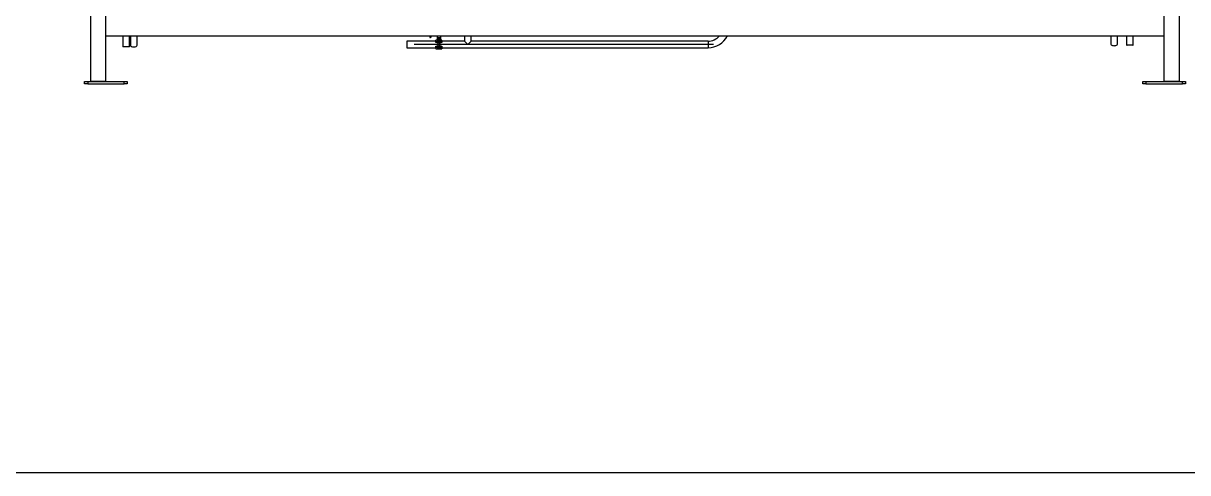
# Model space of a CAD drawing. Extents: x -681219 to -550379, y -242630 to -158199.
# Drawn here: x -640130 to -632968, y -181973 to -179210 of the extents above; entities that cross this region are included whole.
import ezdxf
from ezdxf.lldxf.tags import DXFTag

# ---------------------------------------------------------------- set-up
doc = ezdxf.new("R2010")
doc.units = 0
doc.header["$LTSCALE"] = 1000
doc.layers.get('0').update_dxf_attribs({"linetype": 'CONTINUOUS'})
for name, color, linetype in [('$TD_AUDIT_GENERATED_(2381)', 7, 'CONTINUOUS'), ('$TD_AUDIT_GENERATED_(24C)', 7, 'CONTINUOUS'), ('$TD_AUDIT_GENERATED_(2E2C)', 7, 'CONTINUOUS'), ('$TD_AUDIT_GENERATED_(48F)', 7, 'CONTINUOUS'), ('$TD_AUDIT_GENERATED_(4A0)', 7, 'CONTINUOUS'), ('6_GB93', 7, 'CONTINUOUS'), ('6_GB97.1', 7, 'CONTINUOUS'), ('Default', 7, 'CONTINUOUS'), ('M6_GB6170', 7, 'CONTINUOUS'), ('M6×30_GB5782', 7, 'CONTINUOUS'), ('MYGL165_070301', 7, 'CONTINUOUS'), ('MYGL165_070302', 7, 'CONTINUOUS'), ('MYGL90_01010101', 7, 'CONTINUOUS')]:
    doc.layers.add(name, color=color, linetype=linetype)
tags = doc.linetypes.add('CENTER2', pattern=[28.575, 19.05, -3.175, 3.175, -3.175]).pattern_tags.tags
tags[10:11] = [DXFTag(74, 4), DXFTag(75, 0), DXFTag(340, '0'), DXFTag(46, 0.0), DXFTag(50, 0.0), DXFTag(44, 0.0), DXFTag(45, 0.0)]
tags[8:9] = [DXFTag(74, 4), DXFTag(75, 0), DXFTag(340, '0'), DXFTag(46, 0.0), DXFTag(50, 0.0), DXFTag(44, 0.0), DXFTag(45, 0.0)]
tags[6:7] = [DXFTag(74, 4), DXFTag(75, 0), DXFTag(340, '0'), DXFTag(46, 0.0), DXFTag(50, 0.0), DXFTag(44, 0.0), DXFTag(45, 0.0)]
tags[4:5] = [DXFTag(74, 4), DXFTag(75, 0), DXFTag(340, '0'), DXFTag(46, 0.0), DXFTag(50, 0.0), DXFTag(44, 0.0), DXFTag(45, 0.0)]

# ---------------------------------------------------------------- blocks, each defined once
blk = doc.blocks.new('SEANNOT_GROUP28')
at = {"layer": 'Default', "color": 7, "linetype": 'CENTER2'}
blk.add_line((475.16, 470.69), (376.74, 470.69), dxfattribs=at)

msp = doc.modelspace()

# ---------------------------------------------------------------- linework, layer by layer
at = {"layer": '$TD_AUDIT_GENERATED_(2381)', "color": 7, "linetype": 'Continuous'}
for p, q in [((-639518.1997, -179287.3753), (-639518.1997, -179355.6427)), ((-639477.0522, -179355.6427), (-639477.0522, -179287.3753)), ((-633345.1405, -179287.3753), (-633345.1405, -179344.2691)), ((-633303.9931, -179344.2691), (-633303.9931, -179287.3753)), ((-639477.0522, -179355.6427), (-639518.1997, -179355.6427))]:
    msp.add_line(p, q, dxfattribs=at)
for major_axis in [(-20.5737, 0), (-14.9627, 0)]:
    msp.add_ellipse((-633324.5668, -179344.2691), major_axis=major_axis, ratio=0.052335956, dxfattribs=at)
at = {"layer": '$TD_AUDIT_GENERATED_(24C)', "color": 7, "linetype": 'Continuous'}
for p, q in [((-639715.3905, -179567.9264), (-639715.3905, -177529.2551)), ((-639621.8734, -179567.9264), (-639621.8734, -177529.2551)), ((-633113.0882, -179567.9264), (-633113.0882, -177529.2551)), ((-633019.5711, -179567.9264), (-633019.5711, -177529.2551)), ((-639621.8734, -179287.3753), (-639621.8734, -179156.4514)), ((-633113.0882, -179287.3753), (-633113.0882, -179156.4514)), ((-639621.8734, -179287.3753), (-633113.0882, -179287.3753)), ((-637629.9607, -179287.3753), (-637629.9607, -179296.727)), ((-637629.9607, -179296.727), (-637628.0904, -179296.727)), ((-639621.8734, -179567.9264), (-639715.3905, -179567.9264)), ((-633019.5711, -179567.9264), (-633113.0882, -179567.9264))]:
    msp.add_line(p, q, dxfattribs=at)
msp.add_arc((-637628.0904, -179287.3753), 9.3517, 270, 0, dxfattribs=at)
at = {"layer": '$TD_AUDIT_GENERATED_(2E2C)', "color": 7, "linetype": 'Continuous'}
for p, q in [((-639471.4412, -179287.3753), (-639471.4412, -179345.7299)), ((-639430.2937, -179345.7299), (-639430.2937, -179287.3753)), ((-633441.4631, -179287.3753), (-633441.4631, -179338.2485)), ((-633400.3156, -179338.2485), (-633400.3156, -179287.3753))]:
    msp.add_line(p, q, dxfattribs=at)
for centre, major_axis, start_param, end_param in [((-639450.8674, -179345.7299), (20.5737, 0), 3.141592654, 6.283185307), ((-633420.8893, -179338.2485), (-20.5737, 0), 0, 3.141592654)]:
    msp.add_ellipse(centre, major_axis=major_axis, ratio=0.485642931, start_param=start_param, end_param=end_param, dxfattribs=at)
at = {"layer": '$TD_AUDIT_GENERATED_(48F)', "color": 7, "linetype": 'Continuous'}
for p, q in [((-637585.0725, -179287.3753), (-637585.0725, -179312.6249)), ((-637583.2022, -179312.6249), (-637585.0725, -179312.6249)), ((-637585.0725, -179312.6249), (-637584.1374, -179313.56)), ((-637584.1374, -179313.56), (-637583.2022, -179313.56)), ((-637562.6284, -179312.6249), (-637564.4988, -179312.6249)), ((-637564.4988, -179313.56), (-637563.5636, -179313.56)), ((-637563.5636, -179313.56), (-637562.6284, -179312.6249)), ((-637562.6284, -179312.6249), (-637562.6284, -179287.3753))]:
    msp.add_line(p, q, dxfattribs=at)
at = {"layer": '$TD_AUDIT_GENERATED_(4A0)', "color": 7, "linetype": 'Continuous'}
for p, q in [((-637592.5539, -179323.1318), (-637592.5539, -179313.56)), ((-637584.1374, -179313.56), (-637592.5539, -179313.56)), ((-637592.5539, -179324.7821), (-637592.5539, -179323.1318)), ((-637592.5539, -179323.1318), (-637585.0725, -179323.1318)), ((-637592.5539, -179329.4579), (-637592.5539, -179324.7821)), ((-637592.5539, -179324.7821), (-637586.9429, -179324.7821)), ((-637586.9429, -179329.4579), (-637592.5539, -179329.4579)), ((-637586.9429, -179324.7821), (-637560.7581, -179324.7821)), ((-637586.9429, -179324.7821), (-637586.9429, -179329.4579)), ((-637586.9429, -179329.4579), (-637560.7581, -179329.4579)), ((-637555.1471, -179313.56), (-637563.5636, -179313.56)), ((-637562.6284, -179323.1318), (-637555.1471, -179323.1318)), ((-637560.7581, -179329.4579), (-637560.7581, -179324.7821)), ((-637560.7581, -179324.7821), (-637555.1471, -179324.7821)), ((-637555.1471, -179329.4579), (-637560.7581, -179329.4579)), ((-637555.1471, -179323.1318), (-637555.1471, -179313.56)), ((-637555.1471, -179320.1062), (-637555.1471, -179318.2359)), ((-637555.1471, -179324.7821), (-637555.1471, -179323.1318)), ((-637555.1471, -179324.7821), (-637555.1471, -179329.4579)), ((-637592.5539, -179356.5779), (-637592.5539, -179351.902)), ((-637592.5539, -179351.902), (-637586.9429, -179351.902)), ((-637592.5539, -179356.5779), (-637592.5539, -179358.2282)), ((-637586.9429, -179356.5779), (-637592.5539, -179356.5779)), ((-637582.7994, -179358.2282), (-637592.5539, -179358.2282)), ((-637592.5539, -179358.2282), (-637592.5539, -179367.7999)), ((-637592.5539, -179361.2537), (-637592.5539, -179363.1241)), ((-637592.5539, -179367.7999), (-637555.1471, -179367.7999)), ((-637560.7581, -179351.902), (-637586.9429, -179351.902)), ((-637586.9429, -179351.902), (-637586.9429, -179356.5779)), ((-637560.7581, -179356.5779), (-637586.9429, -179356.5779)), ((-637555.1471, -179358.2282), (-637564.9016, -179358.2282)), ((-637560.7581, -179356.5779), (-637560.7581, -179351.902)), ((-637560.7581, -179351.902), (-637555.1471, -179351.902)), ((-637555.1471, -179356.5779), (-637560.7581, -179356.5779)), ((-637555.1471, -179351.902), (-637555.1471, -179356.5779)), ((-637555.1471, -179356.5779), (-637555.1471, -179358.2282)), ((-637555.1471, -179358.2282), (-637555.1471, -179367.7999))]:
    msp.add_line(p, q, dxfattribs=at)
msp.add_lwpolyline([(-646107.2391, -158212.8229), (-615119.1651, -158212.8229), (-615119.1651, -181972.8229), (-646107.2391, -181972.8229)], close=True)
at = {"layer": '6_GB93', "color": 7, "linetype": 'Continuous'}
for p, q in [((-637573.4122, -179318.797), (-637582.5476, -179318.797)), ((-637582.5476, -179318.797), (-637582.5476, -179321.7895)), ((-637576.4048, -179321.7895), (-637573.4122, -179318.797)), ((-637571.2962, -179318.797), (-637574.2887, -179321.7895)), ((-637565.1534, -179318.797), (-637571.2962, -179318.797)), ((-637565.1534, -179321.7895), (-637565.1534, -179318.797))]:
    msp.add_line(p, q, dxfattribs=at)
at = {"layer": '6_GB97.1', "color": 7, "linetype": 'Continuous'}
for p, q in [((-637562.6284, -179321.7895), (-637585.0725, -179321.7895)), ((-637585.0725, -179321.7895), (-637585.0725, -179324.7821)), ((-637562.6284, -179324.7821), (-637562.6284, -179321.7895))]:
    msp.add_line(p, q, dxfattribs=at)
at = {"layer": 'M6_GB6170', "color": 7, "linetype": 'Continuous'}
for p, q in [((-637582.1735, -179309.0712), (-637583.2022, -179309.6651)), ((-637583.2022, -179310.5005), (-637583.2022, -179309.6652)), ((-637583.2022, -179317.3677), (-637583.2022, -179310.5005)), ((-637583.2022, -179317.3677), (-637583.2022, -179318.203)), ((-637583.2022, -179318.2031), (-637582.1735, -179318.797)), ((-637565.5275, -179309.0712), (-637582.1735, -179309.0712)), ((-637573.8505, -179317.3676), (-637573.8505, -179310.5006)), ((-637571.2962, -179318.797), (-637573.4122, -179318.797)), ((-637564.4988, -179309.6651), (-637565.5275, -179309.0712)), ((-637565.5275, -179318.797), (-637564.4988, -179318.2031)), ((-637564.4988, -179310.5005), (-637564.4988, -179309.6652)), ((-637564.4988, -179317.3677), (-637564.4988, -179310.5005)), ((-637564.4988, -179317.3677), (-637564.4988, -179318.203))]:
    msp.add_line(p, q, dxfattribs=at)
for centre, radius, start, end in [((-637578.5265, -179323.2594), 13.5887, 69.8723785, 110.12594071), ((-637578.5265, -179304.6087), 13.5888, 249.87417387, 290.12750692), ((-637569.1744, -179323.2595), 13.5888, 69.87417387, 110.12750692), ((-637569.1744, -179304.6088), 13.5887, 249.8723785, 290.12594071)]:
    msp.add_arc(centre, radius, start, end, dxfattribs=at)
at = {"layer": 'M6×30_GB5782', "color": 7, "linetype": 'Continuous'}
for p, q in [((-637578.676, -179300.4676), (-637579.4615, -179301.2532)), ((-637568.2395, -179301.2532), (-637579.4615, -179301.2532)), ((-637579.4615, -179301.2532), (-637579.4615, -179309.0712)), ((-637579.4615, -179329.4579), (-637579.4615, -179351.902)), ((-637569.025, -179300.4676), (-637578.676, -179300.4676)), ((-637568.2395, -179301.2532), (-637569.025, -179300.4676)), ((-637568.2395, -179309.0712), (-637568.2395, -179301.2532)), ((-637568.2395, -179351.902), (-637568.2395, -179329.4579)), ((-637573.8505, -179357.513), (-637582.7994, -179357.513)), ((-637582.7994, -179357.513), (-637582.7994, -179363.2599)), ((-637582.7994, -179364.0592), (-637582.7994, -179363.2599)), ((-637564.9016, -179364.0592), (-637582.7994, -179364.0592)), ((-637582.1735, -179356.5779), (-637582.1735, -179357.513)), ((-637564.9016, -179357.513), (-637573.8505, -179357.513)), ((-637573.8505, -179357.513), (-637573.8505, -179363.2597)), ((-637565.5275, -179357.513), (-637565.5275, -179356.5779)), ((-637564.9016, -179357.513), (-637564.9016, -179363.2599)), ((-637564.9016, -179363.2599), (-637564.9016, -179364.0592))]:
    msp.add_line(p, q, dxfattribs=at)
for centre, radius, start, end in [((-637578.3251, -179351.0504), 13.0035, 249.87417389, 290.1275069), ((-637569.3758, -179351.0505), 13.0034, 249.87237852, 290.12594069)]:
    msp.add_arc(centre, radius, start, end, dxfattribs=at)
at = {"layer": 'MYGL165_070301', "color": 7, "linetype": 'Continuous'}
for p, q in [((-637770.2363, -179320.1062), (-637770.2363, -179361.2537)), ((-637592.5539, -179320.1062), (-637770.2363, -179320.1062)), ((-637416.7419, -179320.1062), (-637555.1471, -179320.1062)), ((-637396.1681, -179340.68), (-637416.7419, -179320.1062)), ((-637396.1681, -179340.68), (-637375.5944, -179320.1062)), ((-635918.5991, -179320.1062), (-637375.5944, -179320.1062)), ((-635918.5991, -179320.1062), (-635918.5991, -179361.2537)), ((-637770.2363, -179361.2537), (-637592.5539, -179361.2537)), ((-637555.1471, -179361.2537), (-635918.5991, -179361.2537))]:
    msp.add_line(p, q, dxfattribs=at)
for radius, end in [(91.6467, 319.99479912), (132.7942, 333.66223616)]:
    msp.add_arc((-635918.5991, -179228.4595), radius, 270, end, dxfattribs=at)
at = {"layer": 'MYGL165_070302', "color": 7, "linetype": 'Continuous'}
for p, q in [((-637416.7419, -179287.3753), (-637416.7419, -179320.1062)), ((-637375.5944, -179320.1062), (-637375.5944, -179287.3753))]:
    msp.add_line(p, q, dxfattribs=at)
at = {"layer": 'MYGL90_01010101', "color": 7, "linetype": 'Continuous'}
for p, q in [((-639752.7973, -179582.8891), (-639752.7973, -179567.9264)), ((-639752.7973, -179567.9264), (-639734.0939, -179567.9264)), ((-639734.0939, -179582.8891), (-639752.7973, -179582.8891)), ((-639734.0939, -179567.9264), (-639509.653, -179567.9264)), ((-639734.0939, -179567.9264), (-639734.0939, -179582.8891)), ((-639734.0939, -179582.8891), (-639509.653, -179582.8891)), ((-639509.653, -179582.8891), (-639509.653, -179567.9264)), ((-639509.653, -179567.9264), (-639490.9496, -179567.9264)), ((-639490.9496, -179582.8891), (-639509.653, -179582.8891)), ((-639490.9496, -179567.9264), (-639490.9496, -179582.8891)), ((-633244.012, -179582.8891), (-633244.012, -179567.9264)), ((-633244.012, -179567.9264), (-633225.3086, -179567.9264)), ((-633225.3086, -179582.8891), (-633244.012, -179582.8891)), ((-633225.3086, -179567.9264), (-633000.8677, -179567.9264)), ((-633225.3086, -179567.9264), (-633225.3086, -179582.8891)), ((-633225.3086, -179582.8891), (-633000.8677, -179582.8891)), ((-633000.8677, -179582.8891), (-633000.8677, -179567.9264)), ((-633000.8677, -179567.9264), (-632982.1643, -179567.9264)), ((-632982.1643, -179582.8891), (-633000.8677, -179582.8891)), ((-632982.1643, -179567.9264), (-632982.1643, -179582.8891))]:
    msp.add_line(p, q, dxfattribs=at)

# ---------------------------------------------------------------- block references
at = {"layer": 'Default', "xscale": 18.70340592646163, "yscale": 18.70340592646163, "zscale": 18.70340592646163}
msp.add_blockref('SEANNOT_GROUP28', (-644773.0012, -188144.197), dxfattribs=at)

doc.saveas('drawing.dxf')
